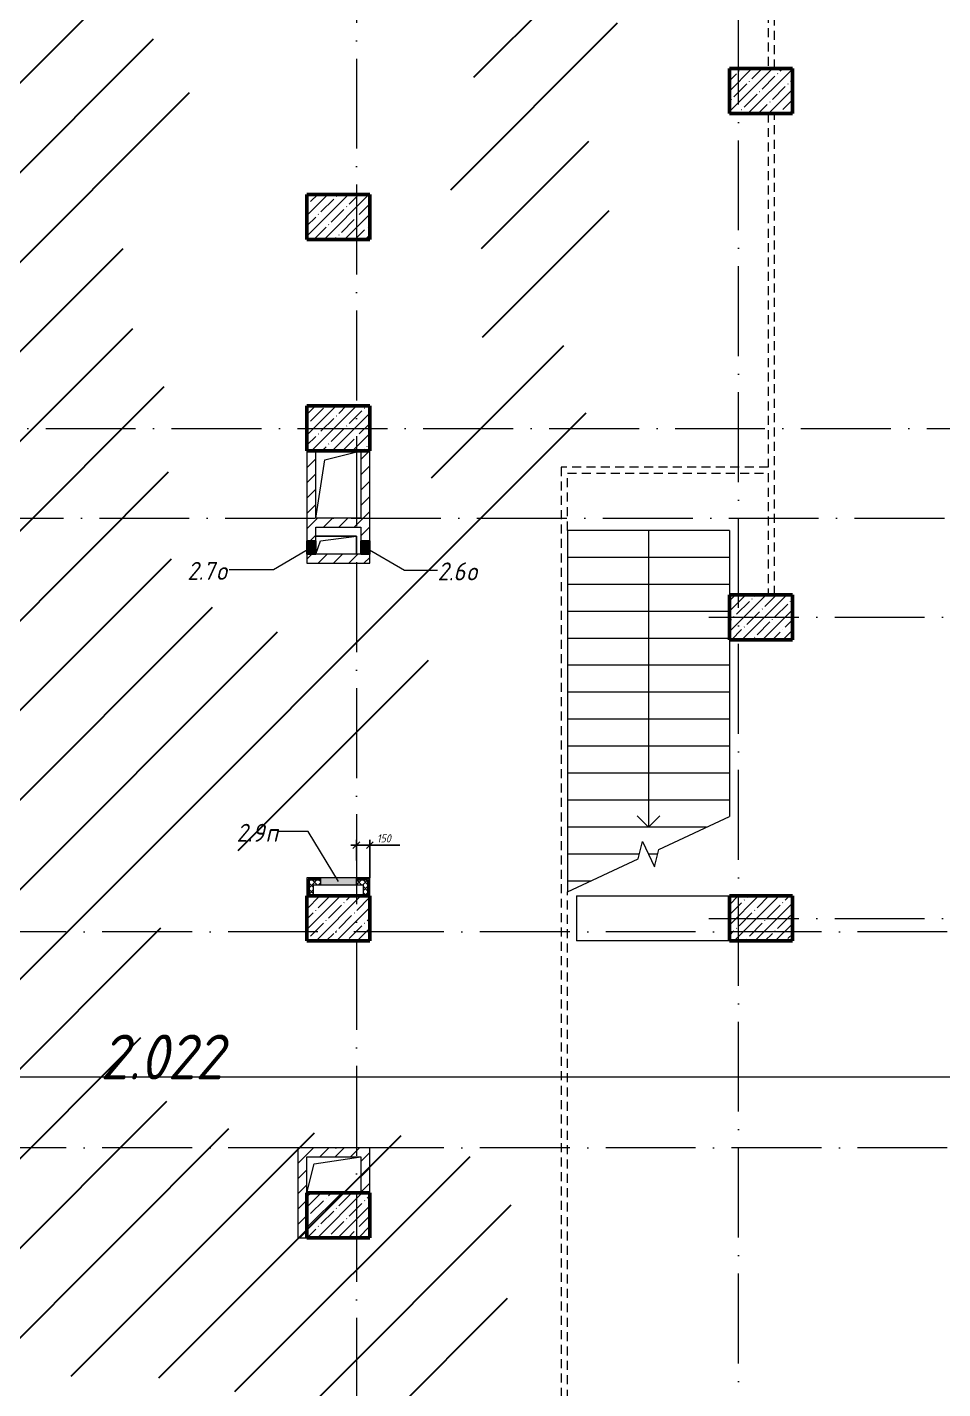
# Model space of a CAD drawing. Header units: millimetres. Extents: x -537608 to 253996, y -217170 to 186033.
# Drawn here: x -99209 to -89024, y 19525 to 34665 of the extents above; entities that cross this region are included whole.
import ezdxf

# ---------------------------------------------------------------- set-up
doc = ezdxf.new("R2010")
doc.units = ezdxf.units.MM
doc.linetypes.add('200_ШТРИХ_ш1п0_6_', pattern=[160, 100, -60])
doc.linetypes.add('50_200_ШТРИХ_1Т_ш5_п1_п1_', pattern=[1400, 1000, -200, 0, -200])
for name, color, linetype, lineweight in [('2) окраска коммуникации', 152, 'Continuous', 30), ('A-____-____-DIMS', 7, 'Continuous', 9), ('A-DETL-____-OTLN-3', 7, '200_ШТРИХ_ш1п0_6_', 9), ('A-DETL-GENF-OTLN', 7, 'Continuous', 9), ('A-FLOR-____-OTLN', 7, 'Continuous', 9), ('A-GENM-____-OTLN', 7, 'Continuous', 9), ('A-GLAZ-____-IDEN', 7, 'Continuous', 9), ('A-GLAZ-____-OTLN', 7, 'Continuous', 9), ('A-WALL-____-MCUT', 7, 'Continuous', 13), ('A-WALL-____-MCUT-1', 7, 'Continuous', 9), ('A-WALL-____-OTLN', 7, 'Continuous', 9), ('A-WALL-____-PATT-1', 7, 'Continuous', 9), ('A-WALL-FNSH-MCUT-1', 7, 'Continuous', 9), ('S-COLS-____-MCUT', 7, 'Continuous', 50), ('S-COLS-____-OTLN', 7, 'Continuous', 9), ('S-GRID-____-OTLN-1', 7, '50_200_ШТРИХ_1Т_ш5_п1_п1_', 9), ('S-STRS-____-MBND', 7, 'Continuous', 9), ('S-STRS-____-OTLN-1', 7, 'Continuous', 9), ('Марки помещений', 7, 'Continuous', 9)]:
    doc.layers.add(name, color=color, linetype=linetype, lineweight=lineweight)
doc.layers.add('A-WALL-____-PATT-3', color=9, linetype='Continuous', lineweight=9, true_color=0x808080)
doc.layers.add('G-____-____-SYMB-1', color=9, linetype='Continuous', lineweight=9, true_color=0x808080)
doc.styles.add('ISOCPEUR_I_11', font='isocpeui.ttf', dxfattribs={"width": 0.9, "height": 199.9999999999998})
doc.styles.add('ISOCPEUR_I_2', font='isocpeui.ttf', dxfattribs={"width": 0.9, "height": 140})
doc.styles.add('ISOCPEUR_I_7', font='isocpeui.ttf', dxfattribs={"width": 0.9, "height": 90.00000000000003})
doc.dimstyles.new('ISO-1_8_0_9К_СРЕДНИЙ_Кладочные_1', dxfattribs={"dimscale": 304.8, "dimtxt": 89.63830582292834, "dimasz": 0.2460629921259842, "dimexe": 0.1968503937007874, "dimexo": 0, "dimgap": 0, "dimtad": 1, "dimdec": 3, "dimrnd": 0.001, "dimdsep": 46, "dimtxsty": 'ISOCPEUR_I_7', "dimblk1": 'OBLIQUE', "dimblk2": 'OBLIQUE', "dimsah": 1, "dimcen": 0.09, "dimdle": 0.1968503937007874, "dimazin": 0, "dimtfac": 1, "dimtdec": 4, "dimtix": 1, "dimtmove": 0, "dimatfit": 3, "dimfxl": 1, "dimtvp": 1, "dimtolj": 1, "dimtzin": 0, "dimarcsym": 2})
pattern_1 = [(45, (-184647.672526228, -45376.49344689475), (-84.8528137423857, 84.8528137423857), [])]
pattern_2 = [(45, (-184647.672526228, -45376.49344689475), (-35.35533905932738, 35.35533905932738), []), (135, (-184647.672526228, -45376.49344689475), (-35.35533905932738, -35.35533905932737), [])]

# ---------------------------------------------------------------- blocks, each defined once
blk = doc.blocks.new('BSC_Колонна _Прямоугольная - 500х700-V97-АР1_План отверстий 2 этажа в осях 1-64_Ю-ЯЯ')
at = {"layer": 'S-COLS-____-OTLN'}
h = blk.add_hatch(dxfattribs=at)
h.set_pattern_fill('FP_110', color=256, style=0, pattern_type=2)
h.set_pattern_definition([(315, (-70131.042, 93600), (114.0492527375783, 114.0492527375783), []), (315, (-70131.042, 93485.951), (114.0492527375783, 114.0492527375783), [201.613, -40.323, 3.353, -36.97])])
h.paths.add_polyline_path([(-249.9999999999129, -350.0000000000937), (250.0000000000818, -350.0000000000937), (250.0000000000861, 349.9999999999204), (-249.9999999999129, 349.9999999999204)], flags=0)
at = {"layer": 'S-COLS-____-MCUT'}
for p, q in [((250.0000000000001, 349.9999999999999), (-250.0000000000001, 349.9999999999999)), ((-250.0000000000001, 349.9999999999992), (-249.9999999999954, -350)), ((249.9999999999998, -349.9999999999919), (249.9999999999998, 350)), ((-249.9999999999954, -350), (249.9999999999998, -349.9999999999919))]:
    blk.add_line(p, q, dxfattribs=at)
blk = doc.blocks.new('BSC_Колонна _Прямоугольная - 500х700-V98-АР1_План отверстий 2 этажа в осях 1-64_Ю-ЯЯ')
at = {"layer": 'S-COLS-____-OTLN'}
h = blk.add_hatch(dxfattribs=at)
h.set_pattern_fill('FP_111', color=256, style=0, pattern_type=2)
h.set_pattern_definition([(315, (-73481.042, 93600), (114.0492527375783, 114.0492527375783), []), (315, (-73481.042, 93485.951), (114.0492527375783, 114.0492527375783), [201.613, -40.323, 3.353, -36.97])])
h.paths.add_polyline_path([(-249.9999999999085, -350.0000000000937), (250.0000000000861, -350.0000000000937), (250.0000000000904, 349.9999999999204), (-249.9999999999085, 349.9999999999204)], flags=0)
at = {"layer": 'S-COLS-____-MCUT'}
for p, q in [((250.0000000000001, 349.9999999999999), (-250.0000000000001, 349.9999999999999)), ((-250.0000000000001, 349.9999999999992), (-249.9999999999954, -350)), ((249.9999999999998, -349.9999999999919), (249.9999999999998, 350)), ((-249.9999999999954, -350), (249.9999999999998, -349.9999999999919))]:
    blk.add_line(p, q, dxfattribs=at)
blk = doc.blocks.new('BSC_Колонна _Прямоугольная - 500х700-V101-АР1_План отверстий 2 этажа в осях 1-64_Ю-ЯЯ')
at = {"layer": 'S-COLS-____-OTLN'}
h = blk.add_hatch(dxfattribs=at)
h.set_pattern_fill('FP_114', color=256, style=0, pattern_type=2)
h.set_pattern_definition([(315, (-79331.042, 93600), (114.0492527375783, 114.0492527375783), []), (315, (-79331.042, 93485.951), (114.0492527375783, 114.0492527375783), [201.613, -40.323, 3.353, -36.97])])
h.paths.add_polyline_path([(-249.9999999999172, -350.0000000000937), (250.0000000000818, -350.0000000000937), (250.0000000000861, 349.9999999999204), (-249.9999999999172, 349.9999999999204)], flags=0)
at = {"layer": 'S-COLS-____-MCUT'}
for p, q in [((250.0000000000001, 349.9999999999999), (-250.0000000000001, 349.9999999999999)), ((-250.0000000000001, 349.9999999999992), (-249.9999999999954, -350)), ((249.9999999999998, -349.9999999999919), (249.9999999999998, 350)), ((-249.9999999999954, -350), (249.9999999999998, -349.9999999999919))]:
    blk.add_line(p, q, dxfattribs=at)
blk = doc.blocks.new('BSC_Колонна _Прямоугольная - 500х700-V131-АР1_План отверстий 2 этажа в осях 1-64_Ю-ЯЯ')
at = {"layer": 'S-COLS-____-OTLN'}
h = blk.add_hatch(dxfattribs=at)
h.set_pattern_fill('FP_144', color=256, style=0, pattern_type=2)
h.set_pattern_definition([(315, (-66831.042, 88900), (114.0492527375783, 114.0492527375783), []), (315, (-66831.042, 88785.951), (114.0492527375783, 114.0492527375783), [201.613, -40.323, 3.353, -36.97])])
h.paths.add_polyline_path([(-249.9999999999129, -350.0000000001284), (250.0000000000861, -350.0000000001284), (250.0000000000904, 349.9999999998858), (-249.9999999999129, 349.9999999998858)], flags=0)
at = {"layer": 'S-COLS-____-MCUT'}
for p, q in [((250.0000000000001, 349.9999999999999), (-250.0000000000001, 349.9999999999999)), ((-250.0000000000001, 349.9999999999992), (-249.9999999999954, -350)), ((249.9999999999998, -349.9999999999919), (249.9999999999998, 350)), ((-249.9999999999954, -350), (249.9999999999998, -349.9999999999919))]:
    blk.add_line(p, q, dxfattribs=at)
blk = doc.blocks.new('BSC_Колонна _Прямоугольная - 500х700-V134-АР1_План отверстий 2 этажа в осях 1-64_Ю-ЯЯ')
at = {"layer": 'S-COLS-____-OTLN'}
h = blk.add_hatch(dxfattribs=at)
h.set_pattern_fill('FP_147', color=256, style=0, pattern_type=2)
h.set_pattern_definition([(315, (-70131.042, 88900), (114.0492527375783, 114.0492527375783), []), (315, (-70131.042, 88785.951), (114.0492527375783, 114.0492527375783), [201.613, -40.323, 3.353, -36.97])])
h.paths.add_polyline_path([(-249.9999999999129, -350.0000000001284), (250.0000000000818, -350.0000000001284), (250.0000000000861, 349.9999999998858), (-249.9999999999129, 349.9999999998858)], flags=0)
at = {"layer": 'S-COLS-____-MCUT'}
for p, q in [((250.0000000000001, 349.9999999999999), (-250.0000000000001, 349.9999999999999)), ((-250.0000000000001, 349.9999999999992), (-249.9999999999954, -350)), ((249.9999999999998, -349.9999999999919), (249.9999999999998, 350)), ((-249.9999999999954, -350), (249.9999999999998, -349.9999999999919))]:
    blk.add_line(p, q, dxfattribs=at)
blk = doc.blocks.new('BSC_Колонна _Прямоугольная - 500х700-V137-АР1_План отверстий 2 этажа в осях 1-64_Ю-ЯЯ')
at = {"layer": 'S-COLS-____-OTLN'}
h = blk.add_hatch(dxfattribs=at)
h.set_pattern_fill('FP_150', color=256, style=0, pattern_type=2)
h.set_pattern_definition([(315, (-75581.042, 88900), (114.0492527375783, 114.0492527375783), []), (315, (-75581.042, 88785.951), (114.0492527375783, 114.0492527375783), [201.613, -40.323, 3.353, -36.97])])
h.paths.add_polyline_path([(-249.9999999999172, -350.0000000000937), (250.0000000000818, -350.0000000000937), (250.0000000000861, 349.9999999999204), (-249.9999999999172, 349.9999999999204)], flags=0)
at = {"layer": 'S-COLS-____-MCUT'}
for p, q in [((250.0000000000001, 349.9999999999999), (-250.0000000000001, 349.9999999999999)), ((-250.0000000000001, 349.9999999999992), (-249.9999999999954, -350)), ((249.9999999999998, -349.9999999999919), (249.9999999999998, 350)), ((-249.9999999999954, -350), (249.9999999999998, -349.9999999999919))]:
    blk.add_line(p, q, dxfattribs=at)
blk = doc.blocks.new('BSC_Колонна _Прямоугольная - 500х700-V140-АР1_План отверстий 2 этажа в осях 1-64_Ю-ЯЯ')
at = {"layer": 'S-COLS-____-OTLN'}
h = blk.add_hatch(dxfattribs=at)
h.set_pattern_fill('FP_153', color=256, style=0, pattern_type=2)
h.set_pattern_definition([(315, (-77931.041, 88900), (114.0492527375783, 114.0492527375783), []), (315, (-77931.041, 88785.951), (114.0492527375783, 114.0492527375783), [201.613, -40.323, 3.353, -36.97])])
h.paths.add_polyline_path([(-249.9999999999129, -350.0000000000937), (250.0000000000861, -350.0000000000937), (250.0000000000904, 349.9999999999204), (-249.9999999999129, 349.9999999999204)], flags=0)
at = {"layer": 'S-COLS-____-MCUT'}
for p, q in [((250.0000000000001, 349.9999999999999), (-250.0000000000001, 349.9999999999999)), ((-250.0000000000001, 349.9999999999992), (-249.9999999999954, -350)), ((249.9999999999998, -349.9999999999919), (249.9999999999998, 350)), ((-249.9999999999954, -350), (249.9999999999998, -349.9999999999919))]:
    blk.add_line(p, q, dxfattribs=at)
blk = doc.blocks.new('AR_Отверстие прямоугольное _в плите_ - AR_Отверстие прямоугольное _в плите_-30552529-АР1_План отверстий 2 этажа в осях 1-64_Ю-ЯЯ')
at = {"layer": 'A-GENM-____-OTLN'}
for p, q in [((-150.0000000451163, 274.9999999303269), (250.0000000752036, 374.999999960407)), ((-250.0000000751964, -374.9999999603932), (-150.0000000451163, 274.9999999303269))]:
    blk.add_line(p, q, dxfattribs=at)
blk = doc.blocks.new('AR_Отверстие прямоугольное _в плите_ - AR_Отверстие прямоугольное _в плите_-30552531-АР1_План отверстий 2 этажа в осях 1-64_Ю-ЯЯ')
at = {"layer": 'A-GENM-____-OTLN'}
for p, q in [((-219.9999999991163, 119.9999999995269), (299.9999999988035, 199.9999999992069)), ((-299.9999999987962, -199.9999999991931), (-219.9999999991163, 119.9999999995269))]:
    blk.add_line(p, q, dxfattribs=at)
blk = doc.blocks.new('AR_Отверстие прямоугольное _в плите_ - AR_Отверстие прямоугольное _в плите_-30553087-АР1_План отверстий 2 этажа в осях 1-64_Ю-ЯЯ')
at = {"layer": 'A-GENM-____-OTLN'}
for p, q in [((225.0000000372036, 99.99999999960693), (-225.0000000371963, 99.99999999960693)), ((-225.0000000371963, -99.99999999959306), (-175.0000000373963, 49.99999999980692)), ((-175.0000000373963, 49.99999999980692), (225.0000000372036, 99.99999999960693)), ((225.0000000372036, -99.99999999959306), (225.0000000372036, 99.99999999960693))]:
    blk.add_line(p, q, dxfattribs=at)
blk = doc.blocks.new('AR_Отверстие Ниша - Лючок-32406263-АР1_План отверстий 2 этажа в осях 1-64_Ю-ЯЯ')
at = {"layer": 'A-GLAZ-____-OTLN'}
blk.add_hatch(color=256, dxfattribs=at).paths.add_polyline_path([(-199.9999999992961, 37.49999999991351), (-199.9999999992961, -37.50000000008676), (199.9999999990882, -37.50000000008676), (199.9999999990882, 37.49999999991351)], flags=0)
for p, q in [((199.999999999192, 37.49999999999999), (-199.999999999208, 37.49999999999999)), ((-199.999999999208, 37.49999999999999), (-199.999999999208, -37.50000000000002)), ((199.999999999192, -37.50000000000002), (199.999999999192, 37.49999999999999)), ((-199.999999999208, -37.50000000000002), (199.999999999192, -37.50000000000002))]:
    blk.add_line(p, q, dxfattribs=at)
blk = doc.blocks.new('AR_Отверстие прямоугольное _в стене__БезПР - AR_Отверстие прямоугольное _в стене__БезПР-V203-АР1_План отверстий 2 этажа в осях 1-64_Ю-ЯЯ')
at = {"layer": 'A-GLAZ-____-OTLN'}
blk.add_hatch(color=256, dxfattribs=at).paths.add_polyline_path([(74.99999996151085, -50.00000000043911), (74.99999996151085, 50.00000000054306), (-74.99999996168843, 50.00000000054306), (-74.99999996168843, -50.00000000043911)], flags=0)
at = {"layer": 'A-DETL-GENF-OTLN'}
for p, q in [((-74.9999999616082, -50.00000000048919), (-74.9999999616082, 50.00000000047863)), ((-74.9999999616082, 50.00000000047863), (74.99999996159175, 50.00000000047863)), ((74.99999996159175, 50.00000000047863), (-74.9999999616082, -50.00000000048919)), ((-74.9999999616082, 50.00000000047863), (74.99999996159175, -50.00000000048919)), ((74.99999996159175, 50.00000000047863), (-74.9999999616082, 50.00000000047863)), ((-74.9999999616082, 50.00000000047863), (-74.9999999616082, -50.00000000048919)), ((74.99999996159175, 50.00000000047863), (74.99999996159175, -50.00000000048919)), ((74.99999996159175, -50.00000000048919), (74.99999996159175, 50.00000000047863)), ((74.99999996159175, -50.00000000048919), (-74.9999999616082, -50.00000000048919)), ((-74.9999999616082, -50.00000000048919), (74.99999996159175, -50.00000000048919))]:
    blk.add_line(p, q, dxfattribs=at)
blk = doc.blocks.new('_Oblique')
at = {"color": 0, "linetype": 'ByBlock', "lineweight": -2}
blk.add_line((-0.5, -0.5), (0.5, 0.5), dxfattribs=at)
blk = doc.blocks.new('*D2316')
at = {"layer": 'A-____-____-DIMS', "color": 0, "lineweight": -2, "transparency": 16777216}
for p, q in [((-95547.67252622795, 25398.54851247155), (-95547.67252622795, 25629.49959535414)), ((-95397.67252622789, 25204.54851247231), (-95397.67252622789, 25629.49959535414)), ((-95607.67252622795, 25569.49959535414), (-95397.67252622789, 25569.49959535414)), ((-95397.67252622789, 25569.49959535414), (-95064.48251916548, 25569.49959535414))]:
    blk.add_line(p, q, dxfattribs=at)
at = {"layer": 'Defpoints', "color": 0, "transparency": 16777216}
for p in [(-95397.67252622789, 25569.49959535414), (-95547.67252622795, 25398.54851247155), (-95397.67252622789, 25204.54851247231)]:
    blk.add_point(p, dxfattribs=at)
at = {"layer": 'A-____-____-DIMS', "color": 0, "lineweight": -2, "transparency": 16777216, "xscale": 75, "yscale": 75, "zscale": 75, "rotation": 180}
blk.add_blockref('_Oblique', (-95547.67252622795, 25569.49959535414), dxfattribs=at)
at = {"layer": 'A-____-____-DIMS', "color": 0, "lineweight": -2, "transparency": 16777216, "xscale": 75, "yscale": 75, "zscale": 75}
blk.add_blockref('_Oblique', (-95397.67252622789, 25569.49959535414), dxfattribs=at)
at = {"layer": 'A-____-____-DIMS', "color": 0, "transparency": 16777216, "insert": (-95318.72444518082, 25689.49959535414), "char_height": 90.00000000000003, "width": 368.2065793034134, "attachment_point": 1, "line_spacing_factor": 1.149209049011902, "style": 'ISOCPEUR_I_7'}
blk.add_mtext('\\A1;150', dxfattribs=at)

msp = doc.modelspace()

# ---------------------------------------------------------------- hatches: boundary and pattern name
at = {"layer": '2) окраска коммуникации'}
h = msp.add_hatch(dxfattribs=at)
h.set_pattern_fill('ANSI31', color=5, scale=222)
h.set_pattern_definition([(45, (-124537.4388186877, -12133.20821261858), (-498.404214719338, 498.404214719338), [])])
edge = h.paths.add_edge_path()
edge.add_spline(control_points=[(-109796.4476547929, 19603.23629768032), (-109405.6613352142, 19107.14860382003), (-108761.3909068998, 19603.23629768032), (-107937.5714336367, 19096.5940671213), (-107124.3121168489, 19719.34179428513), (-105973.0765751655, 19297.13935289034), (-105025.7386579107, 19476.52802545288), (-104061.0658806219, 19152.97488229037), (-103149.2497595529, 19549.16256147439), (-100993.5716802162, 19264.9514066661), (-99394.59264342127, 19502.66443364546), (-98286.82850425308, 19807.54851247235), (-97136.76941739152, 19486.14015535093), (-96003.62458468428, 19418.53295412452), (-94971.95596459614, 19181.90774983205), (-94413.83989929421, 18252.30873296889), (-94413.83989929421, 16807.54851247234), (-94176.29225244666, 15728.48948889857), (-94632.93210512972, 15491.86428460609), (-93821.1270603313, 14274.93466253069), (-94835.8829783163, 13666.46985149293), (-94345.61172782899, 12004.81999822801), (-94734.60232415063, 11294.94368623583), (-94311.7863236227, 10707.54851247237), (-93009.51602193517, 10263.93386753301), (-92992.60331983202, 11142.82748347639), (-92096.67252622859, 11548.47069083483), (-92096.67252622859, 13238.65142061005), (-92738.91434033577, 13576.68742674207), (-92096.67252622859, 14269.66123931287), (-92738.91434033577, 15114.75195375786), (-92096.67252622859, 15807.72576632865), (-92823.4778508515, 16807.54851247234), (-92096.67252622859, 17548.61189702365), (-93309.57073390402, 18024.6168754985), (-93309.57073390402, 17700.72809978309), (-94024.27193992016, 17903.5497034623), (-94024.27193992016, 18507.54851247249), (-94091.92274833274, 19323.30092921704), (-94091.92274833274, 19807.54851247235), (-93686.33141220258, 21039.94525292856), (-93855.4568811831, 21834.3298673389), (-94362.8348401756, 22189.26767377755), (-95022.4271180964, 22375.18747715026), (-96003.35918392627, 22375.18747715026), (-96832.07693082782, 22358.28567684362), (-97660.79467772915, 22578.00908082947), (-98032.87257194742, 23304.78719312828), (-97863.74555091596, 24538.61861551031), (-97204.15482504609, 25557.54851247235), (-95461.56293716295, 25829.27479098309), (-94954.18342611929, 26944.79361121894), (-94700.49444662304, 27874.3926280821), (-94328.4181044557, 28195.52753302236), (-94497.54357343623, 29158.93015049877), (-93702.65123074119, 29192.73375111203), (-92890.84463389161, 29378.65355448462), (-92958.49544230443, 30663.19037778654), (-93499.38994731115, 31262.24929780317), (-92349.33241250076, 32935.52822727177), (-93397.91528674345, 33611.60023953593), (-92349.33241250076, 34575.0035561271), (-93093.48820093753, 35521.50437329688), (-92096.67252622859, 37059.5682011978), (-92096.67252622859, 37059.5682011978), (-92364.31436289092, 38251.03676001357), (-93057.73049296708, 39417.26168028407), (-94224.70072988061, 38774.99326863317), (-95205.63279571048, 39282.04727783126), (-96372.60303262401, 38690.48426710013), (-98030.03852642667, 39518.67248212374), (-99044.79599646282, 39214.44007660486), (-100296.3281918409, 38470.76016399942), (-99517.67651307247, 36837.54851247242), (-100160.354536839, 35574.88528669907), (-98908.82234146087, 34374.8574649303), (-100278.7434515612, 32716.54851247242), (-99077.94781044139, 31281.82730970697), (-100177.6040340561, 30365.54851247242), (-99095.19730765851, 28759.03087064358), (-100111.1343366191, 27453.12560233965), (-99755.97069655512, 26540.42838578301), (-99942.00886763855, 25965.76647624364), (-100770.7266145399, 25678.43587103139), (-102174.4731288465, 26202.39237965098), (-102732.5891941484, 25661.53407072476), (-103831.9101747006, 26286.9013811839), (-104203.9865168677, 25644.63227041813), (-105151.0931784912, 26337.60678210379), (-106346.6725262281, 24924.74952775976), (-104916.489772801, 23238.26012432542), (-105406.9550296903, 22181.33971152259), (-104798.1024101299, 21750.54851247242), (-105609.9074549283, 21237.54851247236), (-105609.9074549283, 20348.05157278143), (-106709.226883429, 20263.54257124839), (-107030.5666713378, 20669.18577860694), (-107740.8955035171, 20297.34617186165), (-108248.2750145608, 20990.3206835472), (-108958.6038467401, 20500.16777554087), (-109702.7596351769, 20314.24797216828), (-109796.4476547929, 19603.23629768032)], knot_values=[0, 0, 0, 0, 1, 2, 3, 4, 5, 6, 7, 8, 9, 10, 11, 12, 13, 14, 15, 16, 17, 18, 19, 20, 21, 22, 23, 24, 25, 26, 27, 28, 29, 30, 31, 32, 33, 34, 35, 36, 37, 38, 39, 40, 41, 42, 43, 44, 45, 46, 47, 48, 49, 50, 51, 52, 53, 54, 55, 56, 57, 58, 59, 60, 61, 62, 63, 64, 65, 66, 67, 68, 69, 70, 71, 72, 73, 74, 75, 76, 77, 78, 79, 80, 81, 82, 83, 84, 85, 86, 87, 88, 89, 90, 91, 92, 93, 94, 95, 96, 97, 98, 99, 99, 99, 99], degree=3, periodic=0)
edge = h.paths.add_edge_path(flags=16)
edge.add_arc((-101992.4495298186, 21054.51614598397), 1274.567205917258, 125.00000004974521, 234.99999995025502, ccw=False)
edge.add_arc((-102056.9899415713, 23050.47154910745), 1162.044431998314, 125.0000000497451, 234.9999999502549, ccw=False)
edge.add_arc((-101314.1844928726, 23739.42224494151), 1433.645541916495, 59.43173917583039, 169.4317390763406, ccw=False)
edge.add_arc((-101696.0800456428, 23285.00833818514), 2021.488717905952, -53.33912159542018, 56.66087830508968, ccw=False)
edge.add_arc((-101432.1511662246, 21092.0496832416), 1102.633641852591, -78.79029658103138, 31.20970331947842, ccw=False)
edge.add_arc((-101970.6549519649, 20537.60746796357), 919.0678340200262, 215.000000049745, 324.999999950255, ccw=False)
edge = h.paths.add_edge_path(flags=16)
edge.add_arc((-96550.60125298293, 29272.31809023535), 1174.761648407511, 125.0000000497451, 234.9999999502549, ccw=False)
edge.add_arc((-95978.84534181052, 32013.48696413099), 2171.587658382488, 125.0000000497451, 234.9999999502549, ccw=False)
edge.add_arc((-96310.0506955353, 35098.19763653134), 1594.148746454434, 125.00000004974521, 234.99999995025502, ccw=False)
edge.add_arc((-96112.48813060955, 36410.21911195034), 1111.9458483979, 70.31799187557522, 180.3179917760853, ccw=False)
edge.add_arc((-95890.68980225926, 36311.3809697062), 1155.950819868962, -27.59113456386177, 82.40886533664792, ccw=False)
edge.add_arc((-95767.89101037243, 34488.24268532941), 1572.051704682641, -54.99999995025502, 54.9999999502549, ccw=False)
edge.add_arc((-95921.79661916662, 31692.94396363787), 1840.377944830278, -54.9999999502549, 54.99999995025502, ccw=False)
edge.add_arc((-95987.16710867097, 29572.87053352573), 1277.401584025117, -81.3467366515178, 28.65326324899212, ccw=False)
edge.add_arc((-96509.69660658584, 28810.46219062197), 872.5123162488143, 215.0000000497448, 324.9999999502551, ccw=False)
at = {"layer": 'A-WALL-____-PATT-1'}
h = msp.add_hatch(dxfattribs=at)
h.set_pattern_fill('FP_4', color=256, style=0, pattern_type=2)
h.set_pattern_definition(pattern_1)
h.paths.add_polyline_path([(-96097.67252622772, 28954.54851243424), (-95997.67252622772, 28954.54851243424), (-95997.67252622772, 29954.54851247265), (-96097.67252622772, 29954.54851247265)], flags=0)
h = msp.add_hatch(dxfattribs=at)
h.set_pattern_fill('FP_4', color=256, style=0, pattern_type=2)
h.set_pattern_definition(pattern_1)
h.paths.add_polyline_path([(-95435.17252621433, 28954.54851243424), (-95397.67252622772, 28954.54851243424), (-95397.67252622772, 29954.54851247265), (-95497.67252622772, 29954.54851247265), (-95497.67252622772, 28954.54851243424), (-95447.6725262109, 28954.54851243424)], flags=0)
h = msp.add_hatch(dxfattribs=at)
h.set_pattern_fill('FP_4', color=256, style=0, pattern_type=2)
h.set_pattern_definition(pattern_1)
h.paths.add_polyline_path([(-95497.67252622772, 29104.54851247265), (-95497.67252622772, 29204.54851247265), (-95997.67252622772, 29204.54851247265), (-95997.67252622772, 29104.54851247265)], flags=0)
h = msp.add_hatch(dxfattribs=at)
h.set_pattern_fill('FP_4', color=256, style=0, pattern_type=2)
h.set_pattern_definition(pattern_1)
h.paths.add_polyline_path([(-95997.67252622725, 28704.5485124726), (-95397.67252622772, 28704.5485124726), (-95397.67252622772, 28804.5485124726), (-96097.67252622772, 28804.5485124726), (-96097.67252622772, 28704.5485124726)], flags=0)
h = msp.add_hatch(dxfattribs=at)
h.set_pattern_fill('FP_4', color=256, style=0, pattern_type=2)
h.set_pattern_definition(pattern_1)
h.paths.add_polyline_path([(-95497.67252622772, 22104.54851247248), (-95397.67252622772, 22104.54851247248), (-95397.67252622772, 22204.54851247248), (-96197.67252622772, 22204.54851247248), (-96197.67252622772, 22104.54851247248), (-96097.67252622772, 22104.54851247248)], flags=0)
h = msp.add_hatch(dxfattribs=at)
h.set_pattern_fill('FP_4', color=256, style=0, pattern_type=2)
h.set_pattern_definition(pattern_1)
h.paths.add_polyline_path([(-96097.67252622772, 21204.54851247248), (-96097.67252622772, 22104.54851247248), (-96197.67252622772, 22104.54851247248), (-96197.67252622772, 21204.54851247248)], flags=0)
h = msp.add_hatch(dxfattribs=at)
h.set_pattern_fill('FP_4', color=256, style=0, pattern_type=2)
h.set_pattern_definition(pattern_1)
h.paths.add_polyline_path([(-95397.67252622772, 21704.54851247248), (-95397.67252622772, 22104.54851247248), (-95497.67252622772, 22104.54851247248), (-95497.67252622772, 21704.54851247248)], flags=0)
at = {"layer": 'A-WALL-____-PATT-3'}
h = msp.add_hatch(dxfattribs=at)
h.set_pattern_fill('FP_7', color=256, style=0, pattern_type=2)
h.set_pattern_definition(pattern_2)
h.paths.add_polyline_path([(-96072.67252622783, 25129.54851247236), (-95947.6725262262, 25129.54851247236), (-95947.6725262262, 25179.54851247236), (-96072.67252622783, 25179.54851247242)], flags=0)
h.paths.add_polyline_path([(-95422.67252622778, 25129.54851247236), (-95422.67252622778, 25179.54851247236), (-95547.67252622783, 25179.54851247236), (-95547.67252622783, 25129.54851247236), (-95472.67252622783, 25129.54851247236)], flags=0)
h = msp.add_hatch(dxfattribs=at)
h.set_pattern_fill('FP_7', color=256, style=0, pattern_type=2)
h.set_pattern_definition(pattern_2)
h.paths.add_polyline_path([(-96022.67252622783, 25004.54851247236), (-96022.67252622783, 25129.54851247236), (-96072.67252622783, 25129.54851247236), (-96072.67252622783, 25004.54851247236)], flags=0)
h = msp.add_hatch(dxfattribs=at)
h.set_pattern_fill('FP_7', color=256, style=0, pattern_type=2)
h.set_pattern_definition(pattern_2)
h.paths.add_polyline_path([(-95422.67252622778, 25004.54851247236), (-95422.67252622778, 25129.54851247236), (-95472.67252622783, 25129.54851247236), (-95472.67252622783, 25004.54851247236)], flags=0)

# ---------------------------------------------------------------- linework, layer by layer
at = {"layer": 'A-DETL-____-OTLN-3'}
for p, q in [((-90967.67252622882, 35454.54851247248), (-90967.67252622882, 34204.5485124726)), ((-90897.67252622882, 34204.5485124726), (-90897.67252622882, 35454.54851247248)), ((-90967.67252622882, 33704.54851247254), (-90967.67252622882, 29774.54851247225)), ((-90897.67252622882, 28354.54851247236), (-90897.67252622882, 33704.54851247254)), ((-93267.67252622842, 29774.54851247225), (-93267.67252622842, 19184.54851247231)), ((-90967.67252622882, 29774.54851247225), (-93267.67252622842, 29774.54851247225)), ((-93197.67252622842, 29069.54851247225), (-93197.67252622842, 29704.54851247225)), ((-93197.67252622842, 29704.54851247225), (-90967.67252622882, 29704.54851247225)), ((-90967.67252622882, 29704.54851247225), (-90967.67252622882, 28354.54851247225)), ((-93197.67252622842, 19254.54851247231), (-93197.67252622842, 25049.87162013276))]:
    msp.add_line(p, q, dxfattribs=at)
at = {"layer": 'A-FLOR-____-OTLN'}
for p, q in [((-95997.67252626485, 29004.54851247213), (-95547.67252619046, 29004.54851247213)), ((-95547.67252619046, 29004.54851247213), (-95547.67252619046, 28804.54851247295))]:
    msp.add_line(p, q, dxfattribs=at)
at = {"layer": 'A-GLAZ-____-IDEN'}
for p, q in [((-96047.67252622783, 28879.54851247254), (-96469.88598945137, 28631.77973486658)), ((-95447.67252622783, 28879.54851247254), (-95013.59416184004, 28626.1469403904)), ((-96469.88598945137, 28631.77973486658), (-96963.3375964681, 28631.77973486658)), ((-95013.59416184004, 28626.1469403904), (-94644.40829135716, 28626.1469403904)), ((-96082.22851965012, 25719.67810832651), (-96416.7845130731, 25719.67810832651)), ((-95747.67252622714, 25167.04851247231), (-96082.22851965012, 25719.67810832651))]:
    msp.add_line(p, q, dxfattribs=at)
at = {"layer": 'A-WALL-____-MCUT'}
for p, q in [((-95947.67252622632, 25179.54851247231), (-96072.67252622795, 25179.54851247231)), ((-96072.67252622795, 25179.54851247231), (-96072.67252622795, 25004.54851247231)), ((-95422.67252622789, 25179.54851247231), (-95547.67252622795, 25179.54851247231)), ((-95422.67252622789, 25179.54851247231), (-95422.67252622789, 25004.54851247231)), ((-96022.67252622795, 25129.54851247231), (-95947.67252622632, 25129.54851247231)), ((-96022.67252622795, 25004.54851247231), (-96022.67252622795, 25129.54851247231)), ((-95547.67252622789, 25129.54851247231), (-95472.67252622789, 25129.54851247231)), ((-95472.67252622789, 25129.54851247231), (-95472.67252622789, 25004.54851247231))]:
    msp.add_line(p, q, dxfattribs=at)
at = {"layer": 'A-WALL-____-MCUT-1'}
for p, q in [((-95947.67252622632, 25192.04851247231), (-96085.17252622795, 25192.04851247231)), ((-96085.17252622795, 25192.04851247231), (-96085.17252622795, 25004.54851247231)), ((-95410.17252622789, 25192.04851247231), (-95547.67252622795, 25192.04851247231)), ((-95410.17252622789, 25192.04851247231), (-95410.17252622789, 25004.54851247231))]:
    msp.add_line(p, q, dxfattribs=at)
at = {"layer": 'A-WALL-____-OTLN'}
for p, q in [((-93097.67252622853, 25004.54851247219), (-91397.67252622888, 25004.54851247219)), ((-93097.67252622853, 25004.54851247219), (-93097.67252622853, 24504.54851247219)), ((-91397.67252622888, 24504.54851247219), (-93097.67252622853, 24504.54851247219))]:
    msp.add_line(p, q, dxfattribs=at)
at = {"layer": 'A-WALL-FNSH-MCUT-1'}
for p, q in [((-96097.67252622783, 29954.54851247254), (-96097.67252622783, 28954.54851243418)), ((-95997.67252622783, 29204.5485124726), (-95997.67252622783, 29954.54851247254)), ((-95497.67252622783, 29954.54851247254), (-95497.67252622783, 29204.5485124726)), ((-95397.67252622783, 28954.54851243418), (-95397.67252622783, 29954.54851247254)), ((-95497.67252622783, 29204.54851247254), (-95997.67252622783, 29204.54851247254)), ((-95997.67252622783, 28954.54851243418), (-95997.67252622783, 29104.54851247254)), ((-95997.67252622783, 29104.54851247254), (-95497.67252622783, 29104.54851247254)), ((-95497.67252622783, 29104.54851247254), (-95497.67252622783, 28954.54851243418)), ((-96097.67252622783, 28804.54851247254), (-96097.67252622783, 28704.54851247254)), ((-95497.67252622783, 28804.5485124726), (-95997.67252622783, 28804.54851247254)), ((-95397.67252622783, 28704.54851247254), (-95397.67252622783, 28804.54851247254)), ((-96097.67252622783, 28704.54851247254), (-95397.67252622783, 28704.54851247254)), ((-95947.67252622632, 25204.54851247231), (-96097.67252622795, 25204.54851247231)), ((-96097.67252622795, 25204.54851247231), (-96097.67252622795, 25004.54851247231)), ((-95397.67252622789, 25204.54851247231), (-95547.67252622789, 25204.54851247231)), ((-95397.67252622789, 25004.54851247231), (-95397.67252622789, 25204.54851247231)), ((-95397.67252622783, 22204.54851247236), (-96197.67252622778, 22204.54851247236)), ((-96197.67252622778, 22204.54851247236), (-96197.67252622778, 21204.54851247242)), ((-95397.67252622783, 21704.54851247242), (-95397.67252622783, 22204.54851247236)), ((-96097.67252622783, 22104.54851247236), (-95497.67252622778, 22104.54851247236)), ((-96097.67252622783, 21704.54851247242), (-96097.67252622783, 22104.54851247236)), ((-95497.67252622778, 22104.54851247236), (-95497.67252622778, 21704.54851247242)), ((-96197.67252622778, 21204.54851247242), (-96097.67252622783, 21204.54851247242))]:
    msp.add_line(p, q, dxfattribs=at)
at = {"layer": 'G-____-____-SYMB-1'}
msp.add_line((-189458.2089135119, 22994.54851247265), (-79977.48153471923, 22994.54851247225), dxfattribs=at)
at = {"layer": 'S-GRID-____-OTLN-1'}
for p, q in [((-95547.67252622842, 45516.35793367063), (-95547.67252622847, -5395.451487527753)), ((-91297.67252622894, -5395.451487527753), (-91297.67252622888, 45516.35793367057)), ((-135405.6548112503, 30204.54851247283), (-80573.26590737147, 30204.54851247271)), ((-150210.2265284128, 29204.54851247289), (-80573.26590737147, 29204.54851247271)), ((-91626.40818004322, 28104.54851247248), (-80573.26590737147, 28104.54851247248)), ((-91626.40818004328, 24754.54851247248), (-80767.50227504544, 24754.54851247225)), ((-80573.26590737147, 24604.54851246998), (-135405.6548112503, 24604.54851247015)), ((-80573.26590737147, 22204.54851247021), (-189316.4427162186, 22204.54851247056))]:
    msp.add_line(p, q, dxfattribs=at)
at = {"layer": 'S-STRS-____-MBND'}
for p, q in [((-92184.38405284885, 25522.37579518987), (-91397.67252622842, 25889.22540481179)), ((-92410.96099960798, 25416.72122975468), (-92363.7066296254, 25611.15910419676)), ((-92363.7066296254, 25611.15910419676), (-92231.63842283143, 25327.93792074779)), ((-92231.63842283143, 25327.93792074779), (-92184.38405284885, 25522.37579518987)), ((-93197.67252622842, 25049.87162013276), (-92410.96099960798, 25416.72122975468))]:
    msp.add_line(p, q, dxfattribs=at)
at = {"layer": 'S-STRS-____-OTLN-1'}
for p, q in [((-91397.67252622842, 29069.54851247225), (-93197.67252622842, 29069.54851247225)), ((-93197.67252622842, 29069.54851247225), (-93197.67252622842, 28769.54851247225)), ((-91397.67252622842, 29069.54851247225), (-93197.67252622842, 29069.54851247225)), ((-92297.67252622842, 29069.54851247225), (-92297.67252622842, 28769.54851247225)), ((-91397.67252622842, 29069.54851247225), (-91397.67252622842, 28769.54851247225)), ((-93197.67252622842, 28769.54851247225), (-93197.67252622842, 28469.54851247231)), ((-91397.67252622842, 28769.54851247225), (-93197.67252622842, 28769.54851247225)), ((-91397.67252622842, 28769.54851247225), (-93197.67252622842, 28769.54851247225)), ((-92297.67252622842, 28769.54851247225), (-92297.67252622842, 28469.54851247231)), ((-91397.67252622842, 28769.54851247225), (-91397.67252622842, 28469.54851247231)), ((-93197.67252622842, 28469.54851247231), (-93197.67252622842, 28169.54851247231)), ((-91397.67252622842, 28469.54851247231), (-93197.67252622842, 28469.54851247231)), ((-91397.67252622842, 28469.54851247231), (-93197.67252622842, 28469.54851247231)), ((-92297.67252622842, 28469.54851247231), (-92297.67252622842, 28169.54851247231)), ((-91397.67252622842, 28469.54851247231), (-91397.67252622842, 28354.54851247225)), ((-93197.67252622842, 28169.54851247231), (-93197.67252622842, 27869.54851247231)), ((-91397.67252622842, 28169.54851247231), (-93197.67252622842, 28169.54851247231)), ((-91397.67252622842, 28169.54851247231), (-93197.67252622842, 28169.54851247231)), ((-92297.67252622842, 28169.54851247231), (-92297.67252622842, 27869.54851247231)), ((-93197.67252622842, 27869.54851247231), (-93197.67252622842, 27569.54851247231)), ((-91397.67252622842, 27869.54851247231), (-93197.67252622842, 27869.54851247231)), ((-91397.67252622842, 27869.54851247231), (-93197.67252622842, 27869.54851247231)), ((-92297.67252622842, 27869.54851247231), (-92297.67252622842, 27569.54851247231)), ((-91397.67252622842, 27854.54851247225), (-91397.67252622842, 27569.54851247231)), ((-93197.67252622842, 27569.54851247231), (-93197.67252622842, 27269.54851247231)), ((-91397.67252622842, 27569.54851247231), (-93197.67252622842, 27569.54851247231)), ((-91397.67252622842, 27569.54851247231), (-93197.67252622842, 27569.54851247231)), ((-92297.67252622842, 27569.54851247231), (-92297.67252622842, 27269.54851247231)), ((-91397.67252622842, 27569.54851247231), (-91397.67252622842, 27269.54851247231)), ((-93197.67252622842, 27269.54851247231), (-93197.67252622842, 26969.54851247231)), ((-91397.67252622842, 27269.54851247231), (-93197.67252622842, 27269.54851247231)), ((-91397.67252622842, 27269.54851247231), (-93197.67252622842, 27269.54851247231)), ((-92297.67252622842, 27269.54851247231), (-92297.67252622842, 26969.54851247231)), ((-91397.67252622842, 27269.54851247231), (-91397.67252622842, 26969.54851247231)), ((-93197.67252622842, 26969.54851247231), (-93197.67252622842, 26669.54851247225)), ((-91397.67252622842, 26969.54851247231), (-93197.67252622842, 26969.54851247231)), ((-91397.67252622842, 26969.54851247231), (-93197.67252622842, 26969.54851247231)), ((-92297.67252622842, 26969.54851247231), (-92297.67252622842, 26669.54851247225)), ((-91397.67252622842, 26969.54851247231), (-91397.67252622842, 26669.54851247225)), ((-93197.67252622842, 26669.54851247225), (-93197.67252622842, 26369.54851247225)), ((-91397.67252622842, 26669.54851247225), (-93197.67252622842, 26669.54851247225)), ((-91397.67252622842, 26669.54851247225), (-93197.67252622842, 26669.54851247225)), ((-92297.67252622842, 26669.54851247225), (-92297.67252622842, 26369.54851247225)), ((-91397.67252622842, 26669.54851247225), (-91397.67252622842, 26369.54851247225)), ((-93197.67252622842, 26369.54851247225), (-93197.67252622842, 26069.54851247231)), ((-91397.67252622842, 26369.54851247225), (-93197.67252622842, 26369.54851247225)), ((-91397.67252622842, 26369.54851247225), (-93197.67252622842, 26369.54851247225)), ((-92297.67252622842, 26369.54851247225), (-92297.67252622842, 26069.54851247231)), ((-91397.67252622842, 26369.54851247225), (-91397.67252622842, 26069.54851247231)), ((-93197.67252622842, 26069.54851247231), (-93197.67252622842, 25769.54851247231)), ((-91397.67252622842, 26069.54851247231), (-93197.67252622842, 26069.54851247231)), ((-91397.67252622842, 26069.54851247231), (-93197.67252622842, 26069.54851247231)), ((-92297.67252622842, 26069.54851247231), (-92297.67252622842, 25769.54851247231)), ((-91397.67252622842, 26069.54851247231), (-91397.67252622842, 25889.22540481179)), ((-92297.67252622842, 25769.54851247231), (-92422.67252622842, 25894.54851247231)), ((-92297.67252622842, 25769.54851247231), (-92172.67252622842, 25894.54851247231)), ((-93197.67252622842, 25769.54851247231), (-93197.67252622842, 25469.54851247231)), ((-91654.32045007555, 25769.54851247231), (-93197.67252622842, 25769.54851247231)), ((-91654.32045007555, 25769.54851247231), (-93197.67252622842, 25769.54851247231)), ((-93197.67252622842, 25469.54851247231), (-93197.67252622842, 25169.54851247231)), ((-92398.12234885705, 25469.54851247231), (-93197.67252622842, 25469.54851247231)), ((-92398.12234885705, 25469.54851247231), (-93197.67252622842, 25469.54851247231)), ((-92197.22270359978, 25469.54851247231), (-92297.67252622842, 25469.54851247231)), ((-92197.22270359978, 25469.54851247231), (-92297.67252622842, 25469.54851247231)), ((-93197.67252622842, 25169.54851247231), (-93197.67252622842, 25049.87162013276)), ((-92941.02460238128, 25169.54851247231), (-93197.67252622842, 25169.54851247231)), ((-92941.02460238128, 25169.54851247231), (-93197.67252622842, 25169.54851247231))]:
    msp.add_line(p, q, dxfattribs=at)

# ---------------------------------------------------------------- block references
at = {"layer": 'A-GENM-____-OTLN'}
for name, p in [('AR_Отверстие прямоугольное _в плите_ - AR_Отверстие прямоугольное _в плите_-30552529-АР1_План отверстий 2 этажа в осях 1-64_Ю-ЯЯ', (-95747.67252622766, 29579.54851247254)), ('AR_Отверстие прямоугольное _в плите_ - AR_Отверстие прямоугольное _в плите_-30553087-АР1_План отверстий 2 этажа в осях 1-64_Ю-ЯЯ', (-95772.67252622766, 28904.54851247254)), ('AR_Отверстие прямоугольное _в плите_ - AR_Отверстие прямоугольное _в плите_-30552531-АР1_План отверстий 2 этажа в осях 1-64_Ю-ЯЯ', (-95797.67252622766, 21904.54851247248))]:
    msp.add_blockref(name, p, dxfattribs=at)
at = {"layer": 'A-GLAZ-____-OTLN'}
for name, p, rotation in [('AR_Отверстие прямоугольное _в стене__БезПР - AR_Отверстие прямоугольное _в стене__БезПР-V203-АР1_План отверстий 2 этажа в осях 1-64_Ю-ЯЯ', (-96047.67252622783, 28879.54851247254), 270), ('AR_Отверстие прямоугольное _в стене__БезПР - AR_Отверстие прямоугольное _в стене__БезПР-V203-АР1_План отверстий 2 этажа в осях 1-64_Ю-ЯЯ', (-95447.67252622783, 28879.54851247254), 270), ('AR_Отверстие Ниша - Лючок-32406263-АР1_План отверстий 2 этажа в осях 1-64_Ю-ЯЯ', (-95747.67252622714, 25167.04851247231), 180)]:
    msp.add_blockref(name, p, dxfattribs=dict(at, rotation=rotation))
at = {"layer": 'S-COLS-____-OTLN', "rotation": 89.9999999999999}
for name, p in [('BSC_Колонна _Прямоугольная - 500х700-V101-АР1_План отверстий 2 этажа в осях 1-64_Ю-ЯЯ', (-91047.67252622842, 33954.54851247231)), ('BSC_Колонна _Прямоугольная - 500х700-V140-АР1_План отверстий 2 этажа в осях 1-64_Ю-ЯЯ', (-95747.67252622783, 32554.54802772013)), ('BSC_Колонна _Прямоугольная - 500х700-V137-АР1_План отверстий 2 этажа в осях 1-64_Ю-ЯЯ', (-95747.67252622783, 30204.54851247254)), ('BSC_Колонна _Прямоугольная - 500х700-V98-АР1_План отверстий 2 этажа в осях 1-64_Ю-ЯЯ', (-91047.67252622842, 28104.54851247225)), ('BSC_Колонна _Прямоугольная - 500х700-V134-АР1_План отверстий 2 этажа в осях 1-64_Ю-ЯЯ', (-95747.67252622783, 24754.54851247231)), ('BSC_Колонна _Прямоугольная - 500х700-V97-АР1_План отверстий 2 этажа в осях 1-64_Ю-ЯЯ', (-91047.67252622842, 24754.54851247231)), ('BSC_Колонна _Прямоугольная - 500х700-V131-АР1_План отверстий 2 этажа в осях 1-64_Ю-ЯЯ', (-95747.67252622783, 21454.54851247242))]:
    msp.add_blockref(name, p, dxfattribs=at)

# ---------------------------------------------------------------- texts
at = {"layer": 'A-GLAZ-____-IDEN', "char_height": 199.9999999999998, "attachment_point": 1, "style": 'ISOCPEUR_I_11'}
for s, insert, width in [('2.7', (-97427.38694711745, 28719.39431819989), 389.6201249999996), ('\\fISOCPEUR|b0|i1|c204|p34|;\\W.9;о', (-97105.91819711745, 28719.39431819989), 158.7341249999998), ('2.6', (-94644.40829135716, 28713.76152372372), 389.6201249999996), ('\\fISOCPEUR|b0|i1|c204|p34|;\\W.9;о', (-94322.93954135716, 28713.76152372372), 158.7341249999998), ('2.9', (-96880.83386372245, 25807.29269165982), 389.6201249999996), ('\\fISOCPEUR|b0|i1|c204|p34|;\\W.9;п', (-96559.36511372245, 25807.29269165982), 158.7341249999998)]:
    msp.add_mtext(s, dxfattribs=dict(at, insert=insert, width=width))
at = {"layer": 'Марки помещений', "insert": (-98395.32282978162, 23463.88519147213), "char_height": 500, "width": 785.6537499999993, "attachment_point": 1, "style": 'ISOCPEUR_I_2'}
msp.add_mtext('2.022', dxfattribs=at)

# ---------------------------------------------------------------- dimensions: what is measured, and where the dimension line sits
at = {"layer": 'A-____-____-DIMS'}
dim = msp.add_linear_dim(base=(-95397.67252622789, 25569.49959535414), p1=(-95547.67252622795, 25398.54851247155), p2=(-95397.67252622789, 25204.54851247231), dimstyle='ISO-1_8_0_9К_СРЕДНИЙ_Кладочные_1', override={"dimpost": '<>', "dimfxl": 245.2264259815955}, dxfattribs=at)
dim.commit()
dim.dimension.update_dxf_attribs({"geometry": '*D2316', "text_midpoint": (-95134.62115552911, 25569.49959535414), "dimtype": 160})

doc.saveas('drawing.dxf')
